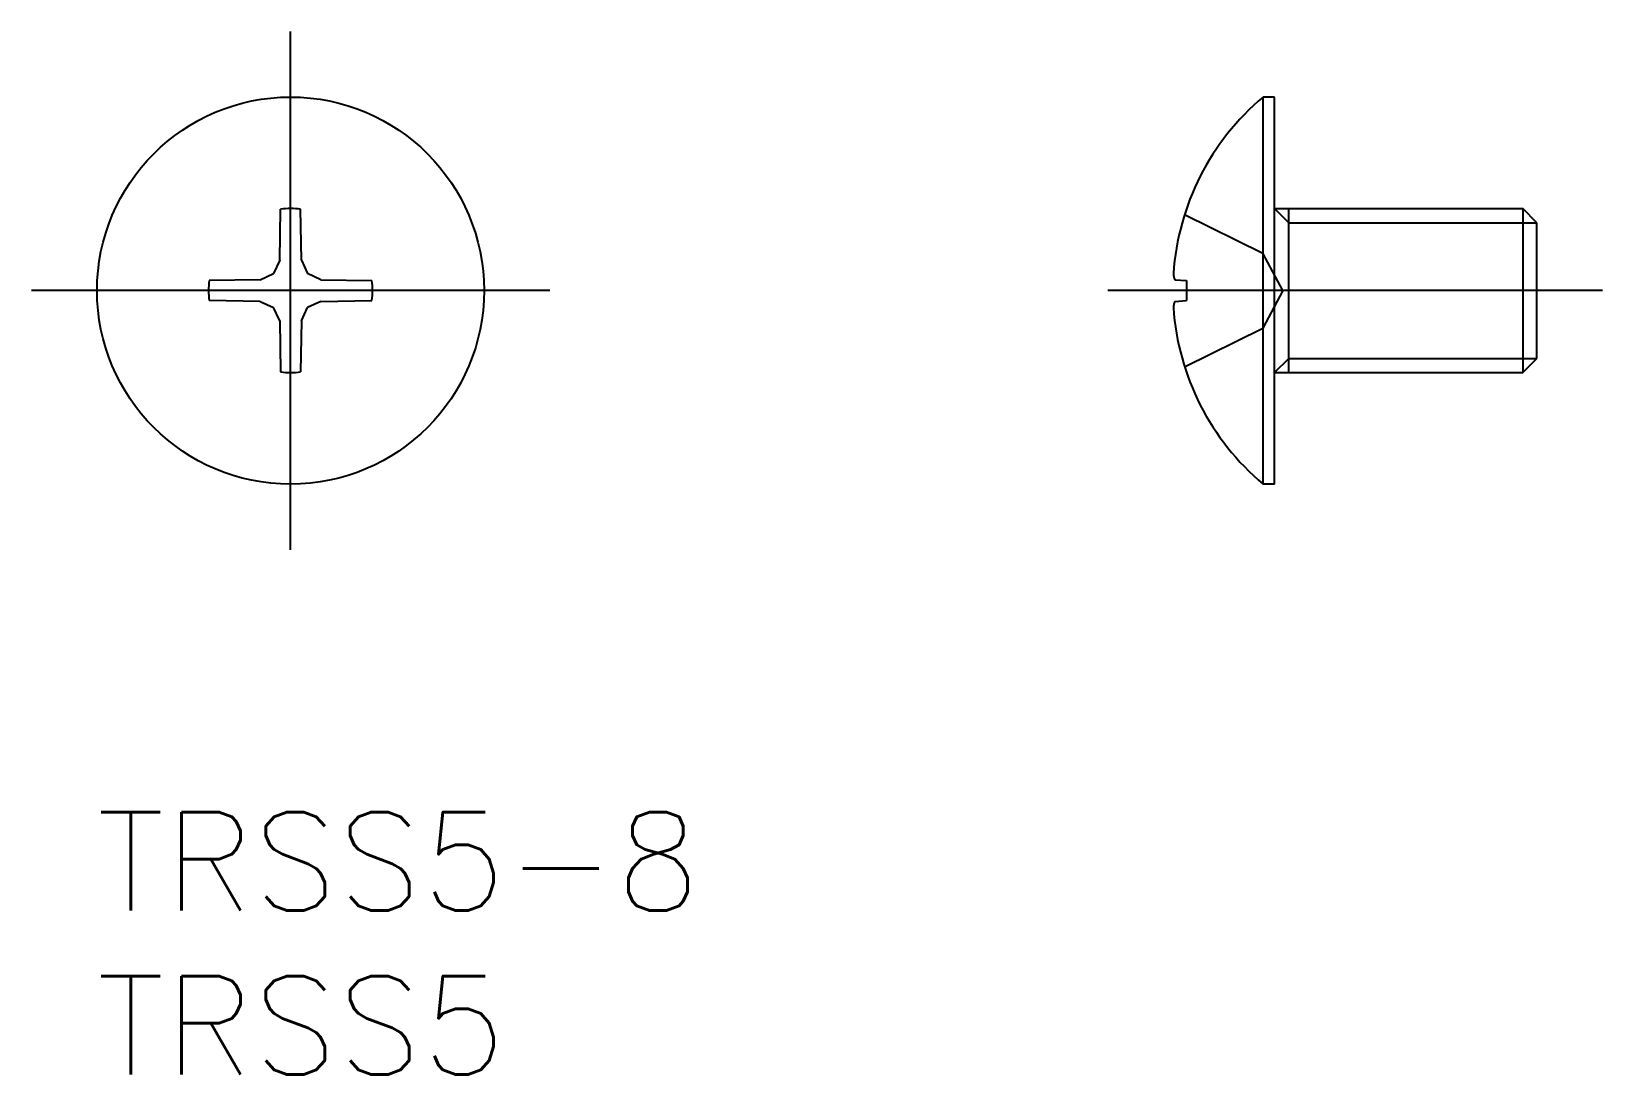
# Model space of a CAD drawing. Extents: x -2 to 45.9, y -8 to 23.8.
import ezdxf

# ---------------------------------------------------------------- set-up
doc = ezdxf.new("R2010")
doc.units = 0
doc.header["$LTSCALE"] = 0.5
doc.linetypes.add('CENTER', pattern=[50.8, 31.75, -6.35, 6.35, -6.35])
doc.linetypes.add('DASHED', pattern=[19.05, 12.7, -6.35])
for name, color, linetype in [('MSM_CENTER', 1, 'CENTER'), ('MSM_CONTINUOUS', 7, 'CONTINUOUS'), ('MSM_DASHED', 4, 'DASHED'), ('MSM_NARROW', 5, 'CONTINUOUS'), ('MSM_PART_NUMBER', 7, 'CONTINUOUS')]:
    doc.layers.add(name, color=color, linetype=linetype)
doc.styles.get("Standard").update_dxf_attribs({"font": 'txt.shx', "height": 3, "bigfont": 'bigfont.shx'})

# ---------------------------------------------------------------- blocks, each defined once
blk = doc.blocks.new('*U2')
at = {"layer": 'MSM_PART_NUMBER'}
blk.add_text('TRSS5-8', height=3, dxfattribs=at).set_placement((0, -3))
blk = doc.blocks.new('*U3')
at = {"layer": 'MSM_PART_NUMBER'}
blk.add_text('TRSS5', height=3, dxfattribs=at).set_placement((0, -8))

msp = doc.modelspace()

# ---------------------------------------------------------------- linework, layer by layer
at = {"layer": 'MSM_CENTER'}
for p, q in [((5.9, 8), (5.9, 23.8)), ((13.8, 15.9), (-2, 15.9)), ((45.9, 15.9), (30.817, 15.9))]:
    msp.add_line(p, q, dxfattribs=at)
at = {"layer": 'MSM_CONTINUOUS'}
for p, q in [((35.552, 10), (35.552, 21.8)), ((35.9, 21.8), (35.552, 21.8)), ((35.9, 10), (35.9, 21.8)), ((5.569, 16.825), (5.596, 18.381)), ((6.231, 16.825), (6.204, 18.381)), ((35.9, 18.4), (43.467, 18.4)), ((36.333, 13.4), (36.333, 18.4)), ((43.9, 17.967), (43.467, 18.4)), ((43.467, 18.4), (43.467, 13.4)), ((43.9, 13.833), (43.9, 17.967)), ((5.569, 16.825), (5.38, 16.42)), ((6.231, 16.825), (6.42, 16.42)), ((4.975, 16.231), (5.38, 16.42)), ((6.825, 16.231), (6.42, 16.42)), ((4.975, 16.231), (3.419, 16.204)), ((6.825, 16.231), (8.381, 16.204)), ((32.856, 16.231), (33.217, 16.204)), ((33.217, 16.204), (33.217, 15.596)), ((4.975, 15.569), (3.419, 15.596)), ((4.975, 15.569), (5.38, 15.38)), ((5.569, 14.975), (5.38, 15.38)), ((6.231, 14.975), (6.42, 15.38)), ((6.825, 15.569), (6.42, 15.38)), ((6.825, 15.569), (8.381, 15.596)), ((32.856, 15.569), (33.217, 15.596)), ((5.569, 14.975), (5.596, 13.419)), ((6.231, 14.975), (6.204, 13.419)), ((43.467, 13.4), (43.9, 13.833)), ((35.9, 13.4), (43.467, 13.4)), ((35.9, 10), (35.552, 10))]:
    msp.add_line(p, q, dxfattribs=at)
msp.add_circle((5.9, 15.9), 5.9, dxfattribs=at)
for centre, radius, start, end in [((40.5, 15.9), 7.7, 129.9831, 176.1298), ((5.9, 15.9), 2.5, 83.0234, 96.9766), ((33.219, 16.403), 0.402, 177.5679, 205.2852), ((5.9, 15.9), 2.5, 173.0234, 186.9766), ((5.9, 15.9), 2.5, 353.0234, 6.9766), ((33.219, 15.397), 0.402, 154.7148, 182.4321), ((40.5, 15.9), 7.7, 183.8702, 230.0169), ((5.9, 15.9), 2.5, 263.0234, 276.9766)]:
    msp.add_arc(centre, radius, start, end, dxfattribs=at)
at = {"layer": 'MSM_DASHED'}
for p, q in [((33.159, 18.223), (35.542, 17.045)), ((35.542, 17.045), (35.542, 14.755)), ((36.15, 15.9), (35.542, 17.045)), ((36.15, 15.9), (35.542, 14.755)), ((33.159, 13.577), (35.542, 14.755))]:
    msp.add_line(p, q, dxfattribs=at)
at = {"layer": 'MSM_NARROW'}
for p, q in [((36.333, 17.967), (35.9, 18.4)), ((36.333, 17.967), (43.9, 17.967)), ((35.9, 13.4), (36.333, 13.833)), ((36.333, 13.833), (43.9, 13.833))]:
    msp.add_line(p, q, dxfattribs=at)

# ---------------------------------------------------------------- block references
at = {"layer": 'MSM_CONTINUOUS'}
for name in ['*U2', '*U3']:
    msp.add_blockref(name, (0, 0), dxfattribs=at)

doc.saveas('drawing.dxf')
